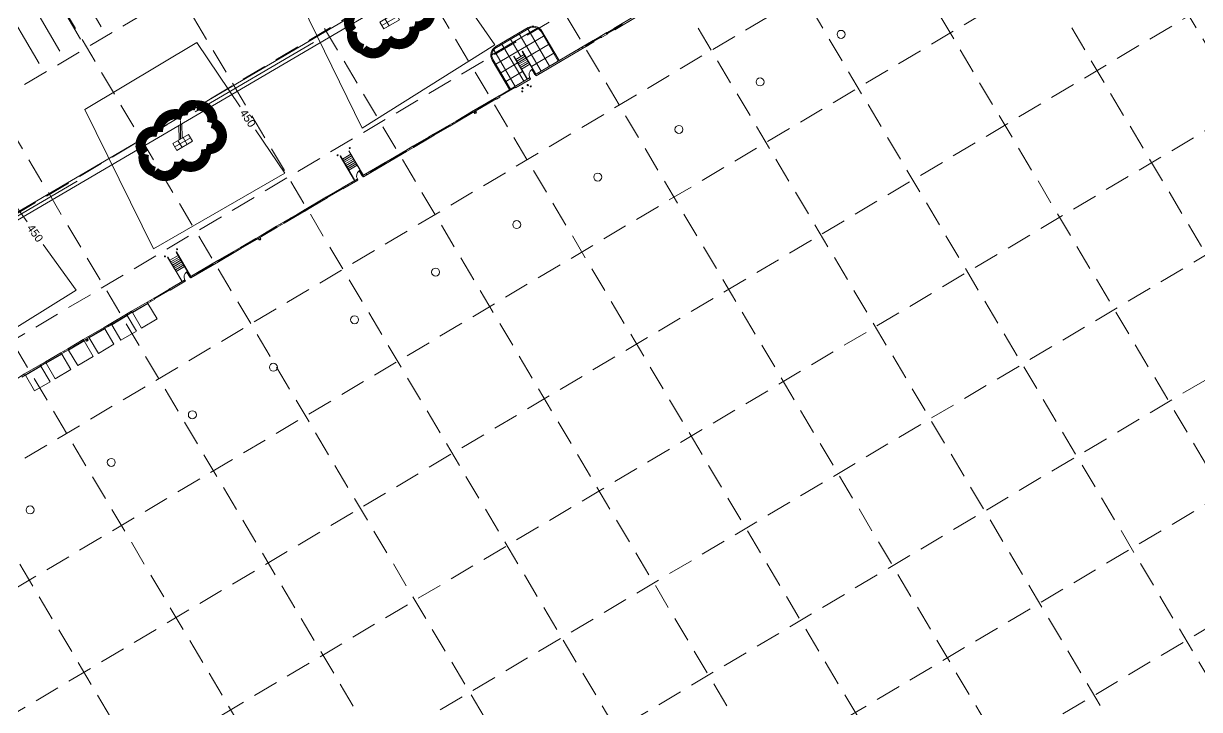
# Model space of a CAD drawing. Header units: inches. Extents: x 2527773 to 2531821, y 6906669 to 6910268.
# Drawn here: x 2529171 to 2529759, y 6908719 to 6909062 of the extents above; entities that cross this region are included whole.
import ezdxf
from ezdxf.enums import TextEntityAlignment as Align

# ---------------------------------------------------------------- set-up
doc = ezdxf.new("R2010")
doc.units = ezdxf.units.IN
doc.header["$MEASUREMENT"] = 0
doc.linetypes.add('DGN Style 4', pattern=[136.947622, 68.431042, -34.215521, 0.085539, -34.215521])
doc.linetypes.add('HIDDEN', pattern=[0.009525, 0.00635, -0.003175])
for name, color, linetype, lineweight in [('906-BP-01$0$A-FLOR-STRS', 251, 'Continuous', 0), ('906-BP-01$0$a-paving', 251, 'Continuous', 0), ('CE-GRADE-25128 - CE-GRAD-CONT-MAJR-LABL-STD1', 1, 'Continuous', 30), ('CE-GRADE-25128 - CE-GRAD-CONT-MAJR-LINE', 1, 'Continuous', 80), ('CE-PUTIL-25128 - CE-UTIL-STRM-INLT', 251, 'Continuous', 13), ('CE-PUTIL-25128 - CE-UTIL-STRM-RCP-CL3-48IN', 251, 'DGN Style 4', 13), ('CE-PUTIL-25128 - CE-UTIL-STRM-WALL', 251, 'Continuous', 13), ('CE-SITE-25128 - 906-BP-01$0$A-BOLLARD', 251, 'Continuous', 0), ('CE-SITE-25128 - 906-BP-01$0$A-DOCK DOOR LINE', 251, 'Continuous', 0), ('CE-SITE-25128 - 906-BP-01$0$A-DOCK-LEVELER', 251, 'Continuous', 0), ('CE-SITE-25128 - 906-BP-01$0$A-DOOR', 251, 'Continuous', 0), ('CE-SITE-25128 - 906-BP-01$0$A-DOOR-SHELL', 251, 'Continuous', 0), ('CE-SITE-25128 - 906-BP-01$0$A-FLOR', 251, 'Continuous', 0), ('CE-SITE-25128 - 906-BP-01$0$A-FLOR-STRS', 251, 'Continuous', 0), ('CE-SITE-25128 - 906-BP-01$0$A-GLAZ', 251, 'Continuous', 0), ('CE-SITE-25128 - 906-BP-01$0$A-KNOCKOUT-PANELS', 251, 'Continuous', 0), ('CE-SITE-25128 - 906-BP-01$0$a-paving', 251, 'Continuous', 0), ('CE-SITE-25128 - 906-BP-01$0$a-sidewalks', 251, 'Continuous', 0), ('CE-SITE-25128 - 906-BP-01$0$A-WALL-SHELL', 251, 'Continuous', 0), ('CE-SITE-25128 - 906-BP-01$0$P-FIXT', 251, 'Continuous', 0), ('CE-SITE-25128 - a-paving', 251, 'Continuous', 0), ('CE-SITE-25128 - a-stripes', 251, 'Continuous', 0)]:
    doc.layers.add(name, color=color, linetype=linetype, lineweight=lineweight)
doc.layers.add('GRID', color=254, linetype='HIDDEN')
doc.layers.add('LEGEND', color=7, linetype='Continuous')
doc.styles.get("Standard").update_dxf_attribs({"font": 'ARIAL.TTF'})

# ---------------------------------------------------------------- blocks, each defined once
blk = doc.blocks.new('906-BP-01$0$A$C3CD811FF_2')
at = {"layer": 'CE-SITE-25128 - 906-BP-01$0$A-BOLLARD', "ltscale": 0.273403}
for centre in [(-1.96, 4.22), (-3.82, 3.13)]:
    blk.add_circle(centre, 0.0762, dxfattribs=at)
at = {"layer": 'CE-SITE-25128 - 906-BP-01$0$A-FLOR-STRS', "ltscale": 0.273403}
for p, q in [((-2.07, 3.81), (-2.1, 3.79)), ((0.04, 0.14), (-2.1, 3.79)), ((0.12, 0.07), (-2.07, 3.81)), ((-3.41, 3.02), (-3.37, 3.04)), ((-1.22, -0.71), (-3.41, 3.02)), ((-1.23, -0.61), (-3.37, 3.04)), ((-1.81, 3.28), (-3.08, 2.54)), ((-1.67, 3.04), (-2.94, 2.3)), ((-1.52, 2.8), (-2.8, 2.06)), ((-1.38, 2.56), (-2.65, 1.82)), ((-1.24, 2.32), (-2.51, 1.57)), ((-1.1, 2.08), (-2.37, 1.33)), ((-0.96, 1.84), (-2.23, 1.09)), ((-0.82, 1.6), (-2.09, 0.85)), ((0.04, 0.14), (0.07, 0.16)), ((-1.27, -0.63), (-1.23, -0.61))]:
    blk.add_line(p, q, dxfattribs=at)

msp = doc.modelspace()

# ---------------------------------------------------------------- hatches: boundary and pattern name
at = {"layer": 'CE-SITE-25128 - 906-BP-01$0$A-KNOCKOUT-PANELS', "lineweight": 0, "ltscale": 0.273403}
h = msp.add_hatch(dxfattribs=at)
h.set_pattern_fill('ANSI31', color=256, style=0)
h.set_pattern_definition([(255.381, (422.96033, 862.32713), (0.25198581456, -0.065726627315), [])])
h.paths.add_polyline_path([(2529466.21, 6909059.4), (2529466.6, 6909058.73), (2529470.49, 6909061.01), (2529470.1, 6909061.68)], flags=16)
h.paths.add_polyline_path([(2529463.15, 6909056.71), (2529462.76, 6909057.38), (2529462.34, 6909057.13), (2529462.73, 6909056.46)], flags=16)
h = msp.add_hatch(dxfattribs=at)
h.set_pattern_fill('ANSI31', color=256, style=0)
h.set_pattern_definition([(255.381, (412.60815, 856.25816), (0.25198581456, -0.065726627315), [])])
h.paths.add_polyline_path([(2529459.32, 6909055.36), (2529459.71, 6909054.69), (2529460.14, 6909054.94), (2529459.75, 6909055.61)], flags=16)
h.paths.add_polyline_path([(2529456.26, 6909052.67), (2529455.87, 6909053.33), (2529451.99, 6909051.06), (2529452.38, 6909050.39)], flags=16)
h = msp.add_hatch(dxfattribs=at)
h.set_pattern_fill('ANSI31', color=256, style=0)
h.set_pattern_definition([(75.381, (350.80065, 819.32312), (-0.25198581456, 0.065726627315), [])])
h.paths.add_polyline_path([(2529397.64, 6909019.2), (2529405.4, 6909023.75), (2529405.71, 6909023.23), (2529397.94, 6909018.67)], flags=16)
h = msp.add_hatch(dxfattribs=at)
h.set_pattern_fill('ANSI31', color=256, style=0)
h.set_pattern_definition([(75.381, (340.44847, 813.25415), (-0.25198581456, 0.065726627315), [])])
h.paths.add_polyline_path([(2529387.28, 6909013.13), (2529395.05, 6909017.68), (2529395.35, 6909017.16), (2529387.59, 6909012.6)], flags=16)
h = msp.add_hatch(dxfattribs=at)
h.set_pattern_fill('ANSI31', color=256, style=0)
h.set_pattern_definition([(75.381, (329.2336, 806.67943), (-0.25198581456, 0.065726627315), [])])
h.paths.add_polyline_path([(2529376.07, 6909006.55), (2529383.83, 6909011.1), (2529384.14, 6909010.58), (2529376.38, 6909006.03)], flags=16)
h = msp.add_hatch(dxfattribs=at)
h.set_pattern_fill('ANSI31', color=256, style=0)
h.set_pattern_definition([(75.381, (318.88143, 800.61045), (-0.25198581456, 0.065726627315), [])])
h.paths.add_polyline_path([(2529365.72, 6909000.48), (2529373.48, 6909005.03), (2529373.79, 6909004.51), (2529366.02, 6908999.96)], flags=16)
h = msp.add_hatch(dxfattribs=at)
h.set_pattern_fill('ANSI31', color=256, style=0)
h.set_pattern_definition([(75.381, (307.66658, 794.03573), (-0.25198581456, 0.065726627315), [])])
h.paths.add_polyline_path([(2529354.5, 6908993.91), (2529362.27, 6908998.46), (2529362.57, 6908997.94), (2529354.81, 6908993.39)], flags=16)
h = msp.add_hatch(dxfattribs=at)
h.set_pattern_fill('ANSI31', color=256, style=0)
h.set_pattern_definition([(75.381, (297.3144, 787.96676), (-0.25198581456, 0.065726627315), [])])
h.paths.add_polyline_path([(2529344.15, 6908987.84), (2529351.91, 6908992.39), (2529352.22, 6908991.87), (2529344.46, 6908987.32)], flags=16)
h = msp.add_hatch(dxfattribs=at)
h.set_pattern_fill('ANSI31', color=256, style=0)
h.set_pattern_definition([(75.381, (264.5325, 768.74835), (-0.25198581456, 0.065726627315), [])])
h.paths.add_polyline_path([(2529311.37, 6908968.62), (2529319.13, 6908973.17), (2529319.44, 6908972.65), (2529311.67, 6908968.1)], flags=16)
h = msp.add_hatch(dxfattribs=at)
h.set_pattern_fill('ANSI31', color=256, style=0)
h.set_pattern_definition([(75.381, (254.18033, 762.67937), (-0.25198581456, 0.065726627315), [])])
h.paths.add_polyline_path([(2529301.02, 6908962.55), (2529308.78, 6908967.1), (2529309.09, 6908966.58), (2529301.32, 6908962.03)], flags=16)
h = msp.add_hatch(dxfattribs=at)
h.set_pattern_fill('ANSI31', color=256, style=0)
h.set_pattern_definition([(75.381, (242.96547, 756.10465), (-0.25198581456, 0.065726627315), [])])
h.paths.add_polyline_path([(2529289.8, 6908955.98), (2529297.57, 6908960.53), (2529297.87, 6908960.01), (2529290.11, 6908955.46)], flags=16)
h = msp.add_hatch(dxfattribs=at)
h.set_pattern_fill('ANSI31', color=256, style=0)
h.set_pattern_definition([(75.381, (232.6133, 750.03568), (-0.25198581456, 0.065726627315), [])])
h.paths.add_polyline_path([(2529279.45, 6908949.91), (2529287.21, 6908954.46), (2529287.52, 6908953.94), (2529279.75, 6908949.39)], flags=16)
h = msp.add_hatch(dxfattribs=at)
h.set_pattern_fill('ANSI31', color=256, style=0)
h.set_pattern_definition([(75.381, (221.39843, 743.46096), (-0.25198581456, 0.065726627315), [])])
h.paths.add_polyline_path([(2529268.23, 6908943.33), (2529276, 6908947.88), (2529276.3, 6908947.36), (2529268.54, 6908942.81)], flags=16)
h = msp.add_hatch(dxfattribs=at)
h.set_pattern_fill('ANSI31', color=256, style=0)
h.set_pattern_definition([(75.381, (211.04626, 737.392), (-0.25198581456, 0.065726627315), [])])
h.paths.add_polyline_path([(2529257.88, 6908937.26), (2529265.65, 6908941.82), (2529265.95, 6908941.29), (2529258.19, 6908936.74)], flags=16)

# ---------------------------------------------------------------- linework, layer by layer
at = {"layer": '906-BP-01$0$A-FLOR-STRS', "lineweight": 0, "ltscale": 0.273403}
msp.add_line((2529417.65, 6909043.05), (2529421.82, 6909045.5), dxfattribs=at)
at = {"layer": '906-BP-01$0$a-paving', "lineweight": 0, "ltscale": 0.273403}
msp.add_line((2529438.83, 6909043.34), (2529430.21, 6909058.05), dxfattribs=at)
at = {"layer": 'CE-GRADE-25128 - CE-GRAD-CONT-MAJR-LINE', "color": 35, "linetype": 'Continuous', "lineweight": 0, "flags": 128}
for points in [[(2529392.12, 6909072.04), (2529406.68, 6909051.24), (2529340.29, 6909009.55), (2529306.3, 6909079.19), (2529363.26, 6909113.28), (2529384.12, 6909083.48)], [(2529287.1, 6909008.7), (2529301.62, 6908987.07), (2529236.09, 6908949.17), (2529201.63, 6909018.92), (2529257.72, 6909052.45), (2529279.31, 6909020.29)], [(2529172.79, 6908962.75), (2529152.91, 6908990.46), (2529101.28, 6908960.17), (2529131.74, 6908887.74), (2529197.34, 6908928.53), (2529180.93, 6908951.4)]]:
    msp.add_lwpolyline(points, dxfattribs=at)
at = {"layer": 'CE-PUTIL-25128 - CE-UTIL-STRM-INLT', "color": 5, "extrusion": (0, 0, -1)}
for p, q in [((2529357.98, 6909065.4), (2529350.22, 6909060.85)), ((2529353.82, 6909060.64), (2529351.8, 6909064.09)), ((2529254.46, 6909004.71), (2529246.7, 6909000.16)), ((2529250.3, 6908999.95), (2529248.28, 6909003.4)), ((2529252.89, 6909001.47), (2529250.86, 6909004.92))]:
    msp.add_line(p, q, dxfattribs=at)
at = {"layer": 'CE-PUTIL-25128 - CE-UTIL-STRM-INLT', "color": 5, "flags": 128}
for points in [[(2529359, 6909063.68), (2529356.97, 6909067.13), (2529349.21, 6909062.58), (2529351.23, 6909059.13)], [(2529255.47, 6909002.99), (2529253.45, 6909006.44), (2529245.69, 6909001.89), (2529247.71, 6908998.44)]]:
    msp.add_lwpolyline(points, close=True, dxfattribs=at)
at = {"layer": 'CE-PUTIL-25128 - CE-UTIL-STRM-RCP-CL3-48IN', "color": 5, "lineweight": 0}
msp.add_line((2529249.51, 6909013.4), (2529249.57, 6909004.16), dxfattribs=at)
at = {"layer": 'CE-PUTIL-25128 - CE-UTIL-STRM-RCP-CL3-48IN', "color": 5, "lineweight": 0, "flags": 128}
msp.add_lwpolyline([(2530918.43, 6908915.77), (2530890.12, 6908963.09), (2530239.22, 6909451.42, 0.302205), (2530018.05, 6909463.97), (2528753.12, 6908722.39, 0.415961), (2528717.73, 6908585.03), (2528785.5, 6908471), (2528781.08, 6908463.12)], format="xyb", dxfattribs=at)
at = {"layer": 'CE-PUTIL-25128 - CE-UTIL-STRM-WALL', "color": 5, "lineweight": 0}
for p, q in [((2529147.58, 6908955.67), (2529452.21, 6909134.27)), ((2529149.35, 6908952.65), (2529453.98, 6909131.25)), ((2529250.27, 6909011.82), (2529250.32, 6909004.6)), ((2529248.77, 6909010.94), (2529248.82, 6909003.72))]:
    msp.add_line(p, q, dxfattribs=at)
at = {"layer": 'CE-SITE-25128 - 906-BP-01$0$A-BOLLARD', "lineweight": 0, "ltscale": 0.273403}
for p, q in [((2529396.07, 6909017.58), (2529396.22, 6909017.66)), ((2529396.08, 6909017.57), (2529396.07, 6909017.58)), ((2529396.08, 6909017.57), (2529396.21, 6909017.65)), ((2529396.62, 6909016.95), (2529396.21, 6909017.65)), ((2529396.63, 6909016.96), (2529396.22, 6909017.66)), ((2529397.08, 6909018.17), (2529397.22, 6909018.25)), ((2529397.49, 6909017.47), (2529397.08, 6909018.17)), ((2529397.09, 6909018.16), (2529397.23, 6909018.24)), ((2529397.5, 6909017.47), (2529397.09, 6909018.16)), ((2529397.49, 6909017.47), (2529397.18, 6909017)), ((2529397.5, 6909017.47), (2529397.19, 6909017)), ((2529397.23, 6909018.24), (2529397.22, 6909018.25)), ((2529396.62, 6909016.95), (2529397.19, 6909017)), ((2529396.63, 6909016.96), (2529397.19, 6909017.01)), ((2529288.24, 6908954.36), (2529288.38, 6908954.44)), ((2529288.24, 6908954.35), (2529288.38, 6908954.43)), ((2529288.24, 6908954.35), (2529288.24, 6908954.36)), ((2529288.79, 6908953.75), (2529288.38, 6908954.44)), ((2529288.79, 6908953.74), (2529288.38, 6908954.43)), ((2529288.79, 6908953.75), (2529289.35, 6908953.79)), ((2529288.79, 6908953.74), (2529289.35, 6908953.78)), ((2529289.24, 6908954.95), (2529289.39, 6908955.03)), ((2529289.65, 6908954.25), (2529289.24, 6908954.95)), ((2529289.26, 6908954.95), (2529289.39, 6908955.03)), ((2529289.67, 6908954.25), (2529289.26, 6908954.95)), ((2529289.65, 6908954.25), (2529289.34, 6908953.79)), ((2529289.67, 6908954.25), (2529289.35, 6908953.78)), ((2529289.39, 6908955.03), (2529289.39, 6908955.03)), ((2529201.97, 6908903.79), (2529202.11, 6908903.87)), ((2529201.98, 6908903.78), (2529201.97, 6908903.79)), ((2529201.98, 6908903.78), (2529202.11, 6908903.86)), ((2529202.52, 6908903.17), (2529202.11, 6908903.87)), ((2529202.52, 6908903.16), (2529202.11, 6908903.86)), ((2529202.52, 6908903.17), (2529203.08, 6908903.22)), ((2529202.52, 6908903.16), (2529203.08, 6908903.21)), ((2529202.98, 6908904.38), (2529203.12, 6908904.46)), ((2529203.39, 6908903.68), (2529202.98, 6908904.38)), ((2529202.99, 6908904.37), (2529203.13, 6908904.45)), ((2529203.4, 6908903.68), (2529202.99, 6908904.37)), ((2529203.39, 6908903.68), (2529203.07, 6908903.21)), ((2529203.4, 6908903.68), (2529203.08, 6908903.21)), ((2529203.13, 6908904.45), (2529203.12, 6908904.46))]:
    msp.add_line(p, q, dxfattribs=at)
for centre, radius in [((2529579.81, 6909056.44), 2), ((2529424.62, 6909030.44), 0.25), ((2529539.27, 6909032.67), 2), ((2529420.37, 6909027.95), 0.25), ((2529498.72, 6909008.9), 2), ((2529458.18, 6908985.13), 2), ((2529417.63, 6908961.36), 2), ((2529377.08, 6908937.59), 2), ((2529336.54, 6908913.82), 2), ((2529295.99, 6908890.05), 2), ((2529255.45, 6908866.28), 2), ((2529214.9, 6908842.51), 2), ((2529174.35, 6908818.74), 2)]:
    msp.add_circle(centre, radius, dxfattribs=at)
at = {"layer": 'CE-SITE-25128 - 906-BP-01$0$A-DOCK DOOR LINE', "lineweight": 0, "ltscale": 0.273403}
for p, q in [((2529409.04, 6909025.78), (2529416.51, 6909030.17)), ((2529409.21, 6909025.49), (2529416.68, 6909029.88)), ((2529322.77, 6908975.21), (2529330.25, 6908979.59)), ((2529322.94, 6908974.92), (2529330.41, 6908979.3)), ((2529236.5, 6908924.63), (2529243.98, 6908929.02)), ((2529236.67, 6908924.35), (2529244.15, 6908928.73))]:
    msp.add_line(p, q, dxfattribs=at)
at = {"layer": 'CE-SITE-25128 - 906-BP-01$0$A-DOCK-LEVELER', "lineweight": 0, "ltscale": 0.273403, "flags": 128}
for points in [[(2529237.81, 6908914.17), (2529230.04, 6908909.61), (2529225.49, 6908917.38), (2529233.26, 6908921.93), (2529237.81, 6908914.17)], [(2529227.45, 6908908.1), (2529219.69, 6908903.55), (2529215.14, 6908911.31), (2529222.9, 6908915.86), (2529227.45, 6908908.1)], [(2529216.24, 6908901.52), (2529208.47, 6908896.97), (2529203.92, 6908904.74), (2529211.69, 6908909.29), (2529216.24, 6908901.52)], [(2529205.89, 6908895.46), (2529198.12, 6908890.9), (2529193.57, 6908898.67), (2529201.34, 6908903.22), (2529205.89, 6908895.46)], [(2529194.67, 6908888.88), (2529186.91, 6908884.33), (2529182.36, 6908892.09), (2529190.12, 6908896.64), (2529194.67, 6908888.88)], [(2529184.32, 6908882.81), (2529176.56, 6908878.26), (2529172, 6908886.02), (2529179.77, 6908890.58), (2529184.32, 6908882.81)]]:
    msp.add_lwpolyline(points, dxfattribs=at)
at = {"layer": 'CE-SITE-25128 - 906-BP-01$0$A-DOOR', "lineweight": 0, "ltscale": 0.273403}
for p, q in [((2529426.97, 6909036.39), (2529426.82, 6909036.31)), ((2529426.82, 6909036.31), (2529427.04, 6909035.93)), ((2529427.19, 6909036.01), (2529427.04, 6909035.93)), ((2529424.09, 6909034.7), (2529424.24, 6909034.79)), ((2529424.24, 6909034.79), (2529424.46, 6909034.41)), ((2529424.31, 6909034.33), (2529424.46, 6909034.41)), ((2529337.82, 6908984.13), (2529337.97, 6908984.21)), ((2529337.82, 6908984.13), (2529338.08, 6908983.7)), ((2529337.97, 6908984.21), (2529338.22, 6908983.78)), ((2529338.08, 6908983.7), (2529338.22, 6908983.78)), ((2529340.7, 6908985.82), (2529340.41, 6908985.65)), ((2529340.7, 6908985.82), (2529340.56, 6908985.73)), ((2529340.56, 6908985.73), (2529340.81, 6908985.3)), ((2529340.7, 6908985.82), (2529340.95, 6908985.38)), ((2529340.95, 6908985.38), (2529340.81, 6908985.3)), ((2529254.43, 6908935.24), (2529254.14, 6908935.07)), ((2529254.43, 6908935.24), (2529254.29, 6908935.16)), ((2529254.29, 6908935.16), (2529254.54, 6908934.73)), ((2529254.43, 6908935.24), (2529254.68, 6908934.81)), ((2529251.56, 6908933.55), (2529251.7, 6908933.64)), ((2529251.56, 6908933.55), (2529251.81, 6908933.12)), ((2529251.7, 6908933.64), (2529251.95, 6908933.21)), ((2529251.81, 6908933.12), (2529251.95, 6908933.21)), ((2529254.68, 6908934.81), (2529254.54, 6908934.73)), ((2529233.17, 6908922.07), (2529225.41, 6908917.52)), ((2529225.41, 6908917.52), (2529225.49, 6908917.38)), ((2529233.26, 6908921.93), (2529233.17, 6908922.07)), ((2529222.82, 6908916.01), (2529215.05, 6908911.46)), ((2529215.05, 6908911.46), (2529215.14, 6908911.31)), ((2529215.14, 6908911.31), (2529222.9, 6908915.86)), ((2529222.9, 6908915.86), (2529222.82, 6908916.01)), ((2529211.6, 6908909.43), (2529203.84, 6908904.88)), ((2529203.92, 6908904.74), (2529211.69, 6908909.29)), ((2529211.69, 6908909.29), (2529211.6, 6908909.43)), ((2529201.25, 6908903.36), (2529193.49, 6908898.81)), ((2529193.57, 6908898.67), (2529201.34, 6908903.22)), ((2529201.34, 6908903.22), (2529201.25, 6908903.36)), ((2529203.84, 6908904.88), (2529203.92, 6908904.74)), ((2529190.04, 6908896.79), (2529182.27, 6908892.24)), ((2529182.36, 6908892.09), (2529190.12, 6908896.64)), ((2529190.12, 6908896.64), (2529190.04, 6908896.79)), ((2529193.49, 6908898.81), (2529193.57, 6908898.67)), ((2529179.68, 6908890.72), (2529171.92, 6908886.17)), ((2529172, 6908886.02), (2529179.77, 6908890.58)), ((2529179.77, 6908890.58), (2529179.68, 6908890.72)), ((2529182.27, 6908892.24), (2529182.36, 6908892.09)), ((2529171.92, 6908886.17), (2529172, 6908886.02))]:
    msp.add_line(p, q, dxfattribs=at)
at = {"layer": 'CE-SITE-25128 - 906-BP-01$0$A-DOOR', "lineweight": 0, "ltscale": 0.273403, "flags": 128}
for points in [[(2529426.82, 6909036.31), (2529425.31, 6909038.89), (2529425.16, 6909038.81), (2529426.68, 6909036.22)], [(2529340.56, 6908985.73), (2529339.04, 6908988.32), (2529338.89, 6908988.23), (2529340.41, 6908985.65)], [(2529254.29, 6908935.16), (2529252.77, 6908937.74), (2529252.63, 6908937.66), (2529254.14, 6908935.07)]]:
    msp.add_lwpolyline(points, close=True, dxfattribs=at)
at = {"layer": 'CE-SITE-25128 - 906-BP-01$0$A-DOOR', "lineweight": 0, "ltscale": 0.273403}
for centre in [(2529426.83, 6909036.31), (2529340.56, 6908985.73), (2529254.3, 6908935.16)]:
    msp.add_arc(centre, 3.01, 123.72303, 210.31213, dxfattribs=at)
at = {"layer": 'CE-SITE-25128 - 906-BP-01$0$A-DOOR-SHELL', "lineweight": 0, "ltscale": 0.273403}
for p, q in [((2529409.12, 6909025.64), (2529416.6, 6909030.02)), ((2529322.85, 6908975.06), (2529330.33, 6908979.45)), ((2529236.59, 6908924.49), (2529244.06, 6908928.87))]:
    msp.add_line(p, q, dxfattribs=at)
at = {"layer": 'CE-SITE-25128 - 906-BP-01$0$A-DOOR-SHELL', "lineweight": 0, "ltscale": 0.273403, "flags": 128}
for points in [[(2529416.62, 6909030.32), (2529416.47, 6909030.24), (2529416.72, 6909029.81), (2529416.87, 6909029.89)], [(2529409, 6909025.85), (2529408.85, 6909025.77), (2529409.1, 6909025.34), (2529409.25, 6909025.42)], [(2529330.35, 6908979.75), (2529330.2, 6908979.66), (2529330.46, 6908979.23), (2529330.6, 6908979.32)], [(2529322.73, 6908975.28), (2529322.58, 6908975.2), (2529322.84, 6908974.76), (2529322.98, 6908974.85)], [(2529244.08, 6908929.17), (2529243.94, 6908929.09), (2529244.19, 6908928.66), (2529244.33, 6908928.74)], [(2529236.46, 6908924.7), (2529236.32, 6908924.62), (2529236.57, 6908924.19), (2529236.71, 6908924.27)]]:
    msp.add_lwpolyline(points, close=True, dxfattribs=at)
at = {"layer": 'CE-SITE-25128 - 906-BP-01$0$A-FLOR', "lineweight": 0, "ltscale": 0.273403}
for p, q in [((2529232.87, 6908922.6), (2529225.1, 6908918.04)), ((2529222.51, 6908916.53), (2529214.75, 6908911.98)), ((2529211.3, 6908909.95), (2529203.53, 6908905.4)), ((2529200.95, 6908903.88), (2529193.18, 6908899.33)), ((2529189.73, 6908897.31), (2529181.97, 6908892.76)), ((2529179.38, 6908891.24), (2529171.61, 6908886.69))]:
    msp.add_line(p, q, dxfattribs=at)
at = {"layer": 'CE-SITE-25128 - 906-BP-01$0$A-FLOR-STRS', "lineweight": 0, "ltscale": 0.273403}
for p, q in [((2529420.5, 6909048), (2529420.39, 6909047.94)), ((2529427.11, 6909036.47), (2529420.39, 6909047.94)), ((2529427.22, 6909036.54), (2529420.5, 6909048)), ((2529416.11, 6909045.43), (2529416.22, 6909045.5)), ((2529422.83, 6909033.97), (2529416.11, 6909045.43)), ((2529422.94, 6909034.03), (2529416.22, 6909045.5)), ((2529417.19, 6909043.84), (2529421.36, 6909046.29)), ((2529418.12, 6909042.26), (2529422.29, 6909044.71)), ((2529418.58, 6909041.47), (2529422.75, 6909043.92)), ((2529419.04, 6909040.68), (2529423.21, 6909043.12)), ((2529419.51, 6909039.89), (2529423.68, 6909042.33)), ((2529419.97, 6909039.1), (2529424.14, 6909041.54))]:
    msp.add_line(p, q, dxfattribs=at)
at = {"layer": 'CE-SITE-25128 - 906-BP-01$0$A-GLAZ', "lineweight": 0, "ltscale": 0.273403}
for p, q in [((2529466.11, 6909059.24), (2529462.95, 6909057.39)), ((2529463.05, 6909057.22), (2529466.21, 6909059.08)), ((2529466.3, 6909058.92), (2529463.14, 6909057.06)), ((2529459.22, 6909055.2), (2529456.05, 6909053.34)), ((2529456.15, 6909053.18), (2529459.31, 6909055.04)), ((2529459.41, 6909054.87), (2529456.24, 6909053.02))]:
    msp.add_line(p, q, dxfattribs=at)
at = {"layer": 'CE-SITE-25128 - 906-BP-01$0$A-GLAZ', "lineweight": 0, "ltscale": 0.273403, "flags": 128}
for points in [[(2529466.11, 6909059.24), (2529466.3, 6909058.92), (2529466.45, 6909059), (2529466.26, 6909059.33)], [(2529455.91, 6909053.26), (2529456.1, 6909052.93), (2529456.24, 6909053.02), (2529456.05, 6909053.34)], [(2529459.22, 6909055.2), (2529459.41, 6909054.87), (2529459.55, 6909054.96), (2529459.36, 6909055.28)], [(2529462.81, 6909057.3), (2529463, 6909056.98), (2529463.14, 6909057.06), (2529462.95, 6909057.39)]]:
    msp.add_lwpolyline(points, close=True, dxfattribs=at)
at = {"layer": 'CE-SITE-25128 - 906-BP-01$0$A-KNOCKOUT-PANELS', "lineweight": 0, "ltscale": 0.273403, "flags": 128}
for points in [[(2529466.21, 6909059.4), (2529470.1, 6909061.68), (2529470.49, 6909061.01), (2529466.6, 6909058.73)], [(2529456.26, 6909052.67), (2529452.38, 6909050.39), (2529451.99, 6909051.06), (2529455.87, 6909053.33)], [(2529459.32, 6909055.36), (2529459.75, 6909055.61), (2529460.14, 6909054.94), (2529459.71, 6909054.69)], [(2529463.15, 6909056.71), (2529462.73, 6909056.46), (2529462.34, 6909057.13), (2529462.76, 6909057.38)]]:
    msp.add_lwpolyline(points, dxfattribs=at)
for points in [[(2529397.64, 6909019.2), (2529405.4, 6909023.75), (2529405.71, 6909023.23), (2529397.94, 6909018.67)], [(2529387.28, 6909013.13), (2529395.05, 6909017.68), (2529395.35, 6909017.16), (2529387.59, 6909012.6)], [(2529376.07, 6909006.55), (2529383.83, 6909011.1), (2529384.14, 6909010.58), (2529376.38, 6909006.03)], [(2529365.72, 6909000.48), (2529373.48, 6909005.03), (2529373.79, 6909004.51), (2529366.02, 6908999.96)], [(2529354.5, 6908993.91), (2529362.27, 6908998.46), (2529362.57, 6908997.94), (2529354.81, 6908993.39)], [(2529344.15, 6908987.84), (2529351.91, 6908992.39), (2529352.22, 6908991.87), (2529344.46, 6908987.32)], [(2529311.37, 6908968.62), (2529319.13, 6908973.17), (2529319.44, 6908972.65), (2529311.67, 6908968.1)], [(2529301.02, 6908962.55), (2529308.78, 6908967.1), (2529309.09, 6908966.58), (2529301.32, 6908962.03)], [(2529289.8, 6908955.98), (2529297.57, 6908960.53), (2529297.87, 6908960.01), (2529290.11, 6908955.46)], [(2529279.45, 6908949.91), (2529287.21, 6908954.46), (2529287.52, 6908953.94), (2529279.75, 6908949.39)], [(2529268.23, 6908943.33), (2529276, 6908947.88), (2529276.3, 6908947.36), (2529268.54, 6908942.81)], [(2529257.88, 6908937.26), (2529265.65, 6908941.82), (2529265.95, 6908941.29), (2529258.19, 6908936.74)]]:
    msp.add_lwpolyline(points, close=True, dxfattribs=at)
at = {"layer": 'CE-SITE-25128 - 906-BP-01$0$a-paving', "lineweight": 0, "ltscale": 0.273403}
for p, q in [((2529423.37, 6909059.83), (2529407.19, 6909050.35)), ((2529423.62, 6909059.4), (2529407.45, 6909049.92)), ((2529438.4, 6909043.09), (2529429.78, 6909057.79)), ((2529414.03, 6909028.8), (2529405.41, 6909043.51)), ((2529414.46, 6909029.06), (2529405.84, 6909043.76))]:
    msp.add_line(p, q, dxfattribs=at)
for centre, radius, start, end in [((2529425.9, 6909055.52), 5, 30.381, 120.381), ((2529425.9, 6909055.52), 4.5, 30.381, 120.381), ((2529409.72, 6909046.03), 5, 120.381, 210.381), ((2529409.72, 6909046.03), 4.5, 120.381, 210.381)]:
    msp.add_arc(centre, radius, start, end, dxfattribs=at)
at = {"layer": 'CE-SITE-25128 - 906-BP-01$0$a-sidewalks', "lineweight": 0, "ltscale": 0.273403}
for p, q in [((2529427.9, 6909059.54), (2529405.23, 6909046.25)), ((2529434.08, 6909040.56), (2529423.19, 6909059.15)), ((2529431.06, 6909055.6), (2529407.12, 6909041.57)), ((2529419.7, 6909045.32), (2529414.56, 6909054.09)), ((2529429.77, 6909038.03), (2529418.88, 6909056.62)), ((2529416.83, 6909030.45), (2529406.11, 6909048.73)), ((2529421.14, 6909032.98), (2529410.25, 6909051.56)), ((2529433.59, 6909051.29), (2529422.41, 6909044.73)), ((2529436.12, 6909046.97), (2529424.94, 6909040.42)), ((2529418.03, 6909042.16), (2529409.65, 6909037.25)), ((2529420.56, 6909037.85), (2529412.18, 6909032.94))]:
    msp.add_line(p, q, dxfattribs=at)
at = {"layer": 'CE-SITE-25128 - 906-BP-01$0$A-WALL-SHELL', "lineweight": 0, "ltscale": 0.273403}
for p, q in [((2529477.43, 6909065.98), (2529466.21, 6909059.4)), ((2529477.82, 6909065.31), (2529466.6, 6909058.73)), ((2529466.6, 6909058.73), (2529466.21, 6909059.4)), ((2529455.87, 6909053.33), (2529426.97, 6909036.39)), ((2529456.26, 6909052.67), (2529427.36, 6909035.73)), ((2529456.26, 6909052.67), (2529455.87, 6909053.33)), ((2529462.76, 6909057.38), (2529459.32, 6909055.36)), ((2529459.71, 6909054.69), (2529459.32, 6909055.36)), ((2529463.15, 6909056.71), (2529459.71, 6909054.69)), ((2529463.15, 6909056.71), (2529462.76, 6909057.38)), ((2529448.92, 6909048.37), (2529448.53, 6909049.03)), ((2529450.65, 6909049.38), (2529450.26, 6909050.05)), ((2529450.26, 6909050.05), (2529450.65, 6909049.38)), ((2529426.97, 6909036.39), (2529427.36, 6909035.73)), ((2529428.69, 6909037.4), (2529429.08, 6909036.74)), ((2529424.09, 6909034.7), (2529416.62, 6909030.32)), ((2529417.01, 6909029.66), (2529416.62, 6909030.32)), ((2529424.48, 6909034.04), (2529417.01, 6909029.66)), ((2529424.09, 6909034.7), (2529424.48, 6909034.04)), ((2529408.85, 6909025.77), (2529395.05, 6909017.68)), ((2529407.43, 6909024.24), (2529395.35, 6909017.16)), ((2529405.71, 6909023.23), (2529405.4, 6909023.75)), ((2529407.43, 6909024.24), (2529407.13, 6909024.76)), ((2529407.43, 6909024.24), (2529407.13, 6909024.76)), ((2529407.52, 6909024.09), (2529407.43, 6909024.24)), ((2529407.52, 6909024.09), (2529409.24, 6909025.1)), ((2529409.24, 6909025.1), (2529408.85, 6909025.77)), ((2529395.35, 6909017.16), (2529395.05, 6909017.68)), ((2529397.94, 6909018.67), (2529397.64, 6909019.2)), ((2529387.28, 6909013.13), (2529383.83, 6909011.1)), ((2529387.59, 6909012.6), (2529384.14, 6909010.58)), ((2529385.86, 6909011.59), (2529385.56, 6909012.11)), ((2529387.59, 6909012.6), (2529387.28, 6909013.13)), ((2529376.07, 6909006.55), (2529373.48, 6909005.03)), ((2529376.38, 6909006.03), (2529373.79, 6909004.51)), ((2529376.38, 6909006.03), (2529376.07, 6909006.55)), ((2529384.14, 6909010.58), (2529383.83, 6909011.1)), ((2529365.72, 6909000.48), (2529362.27, 6908998.46)), ((2529366.02, 6908999.96), (2529362.57, 6908997.94)), ((2529366.02, 6908999.96), (2529365.72, 6909000.48)), ((2529373.79, 6909004.51), (2529373.48, 6909005.03)), ((2529354.5, 6908993.91), (2529340.7, 6908985.82)), ((2529354.81, 6908993.39), (2529354.5, 6908993.91)), ((2529362.57, 6908997.94), (2529362.27, 6908998.46)), ((2529364.3, 6908998.95), (2529363.99, 6908999.47)), ((2529354.81, 6908993.39), (2529341, 6908985.29)), ((2529344.46, 6908987.32), (2529344.15, 6908987.84)), ((2529352.22, 6908991.87), (2529351.91, 6908992.39)), ((2529337.82, 6908984.13), (2529330.35, 6908979.75)), ((2529338.13, 6908983.61), (2529330.65, 6908979.23)), ((2529337.82, 6908984.13), (2529338.13, 6908983.61)), ((2529340.7, 6908985.82), (2529341, 6908985.29)), ((2529342.73, 6908986.31), (2529342.42, 6908986.83)), ((2529330.65, 6908979.23), (2529330.35, 6908979.75)), ((2529322.58, 6908975.2), (2529308.78, 6908967.1)), ((2529322.89, 6908974.67), (2529309.09, 6908966.58)), ((2529319.44, 6908972.65), (2529319.13, 6908973.17)), ((2529321.16, 6908973.66), (2529320.86, 6908974.18)), ((2529322.89, 6908974.67), (2529322.58, 6908975.2)), ((2529309.09, 6908966.58), (2529308.78, 6908967.1)), ((2529311.67, 6908968.1), (2529311.37, 6908968.62)), ((2529301.02, 6908962.55), (2529297.57, 6908960.53)), ((2529297.87, 6908960.01), (2529297.57, 6908960.53)), ((2529301.32, 6908962.03), (2529297.87, 6908960.01)), ((2529299.6, 6908961.02), (2529299.29, 6908961.54)), ((2529301.32, 6908962.03), (2529301.02, 6908962.55)), ((2529289.8, 6908955.98), (2529287.21, 6908954.46)), ((2529287.52, 6908953.94), (2529287.21, 6908954.46)), ((2529290.11, 6908955.46), (2529287.52, 6908953.94)), ((2529290.11, 6908955.46), (2529289.8, 6908955.98)), ((2529279.45, 6908949.91), (2529276, 6908947.88)), ((2529276.3, 6908947.36), (2529276, 6908947.88)), ((2529279.75, 6908949.39), (2529276.3, 6908947.36)), ((2529278.03, 6908948.37), (2529277.72, 6908948.9)), ((2529279.75, 6908949.39), (2529279.45, 6908949.91)), ((2529268.23, 6908943.33), (2529254.43, 6908935.24)), ((2529268.54, 6908942.81), (2529254.74, 6908934.72)), ((2529265.95, 6908941.29), (2529265.65, 6908941.82)), ((2529268.54, 6908942.81), (2529268.23, 6908943.33)), ((2529254.43, 6908935.24), (2529254.74, 6908934.72)), ((2529256.46, 6908935.73), (2529256.16, 6908936.25)), ((2529258.19, 6908936.74), (2529257.88, 6908937.26)), ((2529251.56, 6908933.55), (2529243.94, 6908929.09)), ((2529244.38, 6908928.65), (2529244.08, 6908929.17)), ((2529251.86, 6908933.03), (2529244.38, 6908928.65)), ((2529251.56, 6908933.55), (2529251.86, 6908933.03)), ((2529236.32, 6908924.62), (2529232.86, 6908922.6)), ((2529236.62, 6908924.1), (2529233.17, 6908922.08)), ((2529234.9, 6908923.09), (2529234.59, 6908923.61)), ((2529236.62, 6908924.1), (2529236.32, 6908924.62)), ((2529225.1, 6908918.04), (2529222.51, 6908916.53)), ((2529225.41, 6908917.52), (2529222.82, 6908916.01)), ((2529225.41, 6908917.52), (2529225.1, 6908918.05)), ((2529233.17, 6908922.08), (2529232.86, 6908922.6)), ((2529214.75, 6908911.98), (2529211.3, 6908909.95)), ((2529215.05, 6908911.46), (2529213.33, 6908910.44)), ((2529215.05, 6908911.46), (2529214.75, 6908911.98)), ((2529222.82, 6908916.01), (2529222.51, 6908916.53)), ((2529211.6, 6908909.43), (2529211.3, 6908909.95)), ((2529213.33, 6908910.44), (2529211.6, 6908909.43)), ((2529213.33, 6908910.44), (2529213.02, 6908910.97)), ((2529203.53, 6908905.4), (2529200.95, 6908903.88)), ((2529201.25, 6908903.36), (2529200.95, 6908903.88)), ((2529203.84, 6908904.88), (2529201.25, 6908903.36)), ((2529203.84, 6908904.88), (2529203.53, 6908905.4)), ((2529193.18, 6908899.33), (2529189.73, 6908897.31)), ((2529190.04, 6908896.79), (2529189.73, 6908897.31)), ((2529193.49, 6908898.81), (2529190.04, 6908896.79)), ((2529191.76, 6908897.8), (2529191.46, 6908898.32)), ((2529193.49, 6908898.81), (2529193.18, 6908899.33)), ((2529179.38, 6908891.24), (2529181.97, 6908892.76)), ((2529179.68, 6908890.72), (2529179.38, 6908891.24)), ((2529182.27, 6908892.24), (2529179.68, 6908890.72)), ((2529182.27, 6908892.24), (2529181.97, 6908892.76)), ((2529171.61, 6908886.69), (2529168.16, 6908884.67)), ((2529171.92, 6908886.17), (2529170.19, 6908885.16)), ((2529171.92, 6908886.17), (2529171.61, 6908886.69))]:
    msp.add_line(p, q, dxfattribs=at)
at = {"layer": 'CE-SITE-25128 - 906-BP-01$0$P-FIXT', "lineweight": 0, "ltscale": 0.273403}
for centre, radius in [((2529420.52, 6909029.58), 0.333), ((2529423.12, 6909031.1), 0.333), ((2529396.9, 6909017.49), 0.417), ((2529289.06, 6908954.27), 0.417), ((2529202.79, 6908903.7), 0.417)]:
    msp.add_circle(centre, radius, dxfattribs=at)
at = {"layer": 'CE-SITE-25128 - a-paving', "color": 5, "lineweight": 0, "ltscale": 0.273403, "flags": 128}
for points in [[(2529349.21, 6909062.58), (2529356.97, 6909067.13), (2529358.99, 6909063.68), (2529351.23, 6909059.13)], [(2529245.69, 6909001.88), (2529253.45, 6909006.43), (2529255.47, 6909002.98), (2529247.71, 6908998.43)]]:
    msp.add_lwpolyline(points, close=True, dxfattribs=at)
at = {"layer": 'CE-SITE-25128 - a-stripes', "lineweight": 0, "ltscale": 0.273403}
for p, q in [((2529209.93, 6909060.15), (2529182.11, 6909107.6)), ((2529199.57, 6909054.08), (2529171.76, 6909101.53)), ((2529189.22, 6909048.01), (2529161.41, 6909095.46)), ((2529178.87, 6909041.94), (2529151.05, 6909089.39))]:
    msp.add_line(p, q, dxfattribs=at)
at = {"layer": 'GRID', "color": 252, "linetype": 'HIDDEN', "lineweight": 0, "ltscale": 2000}
for p, q in [((2527959.52, 6908311.58), (2530814.21, 6910006.82)), ((2527986.87, 6908265.54), (2530841.55, 6909960.78)), ((2528014.21, 6908219.5), (2530868.89, 6909914.74)), ((2528041.55, 6908173.45), (2530896.24, 6909868.69)), ((2528068.89, 6908127.41), (2530923.58, 6909822.65)), ((2528096.24, 6908081.37), (2530950.92, 6909776.61)), ((2528123.58, 6908035.32), (2530978.26, 6909730.56)), ((2528150.92, 6907989.28), (2531005.61, 6909684.52)), ((2528178.26, 6907943.24), (2531032.95, 6909638.48)), ((2528205.61, 6907897.19), (2531060.29, 6909592.43)), ((2528232.95, 6907851.15), (2531087.63, 6909546.39)), ((2529507.71, 6909480.09), (2530464.82, 6907868.37)), ((2529461.67, 6909452.75), (2530418.78, 6907841.03)), ((2529415.63, 6909425.4), (2530372.74, 6907813.68)), ((2529369.58, 6909398.06), (2530326.69, 6907786.34)), ((2529323.54, 6909370.72), (2530280.65, 6907759)), ((2529277.5, 6909343.38), (2530234.61, 6907731.66)), ((2529231.45, 6909316.03), (2530188.56, 6907704.31)), ((2529185.41, 6909288.69), (2530142.52, 6907676.97)), ((2529139.37, 6909261.35), (2530096.48, 6907649.63)), ((2529093.32, 6909234.01), (2530050.43, 6907622.29)), ((2529047.28, 6909206.66), (2530004.39, 6907594.94)), ((2529001.24, 6909179.32), (2529958.35, 6907567.6)), ((2528955.19, 6909151.98), (2529912.3, 6907540.26))]:
    msp.add_line(p, q, dxfattribs=at)
at = {"layer": 'LEGEND', "color": 170, "ltscale": 100, "const_width": 5.08}
for points in [[(2529342.42, 6909068.9, 0.520567), (2529342.42, 6909068.9, 0.765195), (2529335.5, 6909058.07, 0.417879), (2529340.75, 6909049.09, 0.6649), (2529353.06, 6909054.07, 0.744833), (2529366.42, 6909060.56, 0.975642), (2529369.48, 6909073.45, 0.520567), (2529361.65, 6909082.15, 0.520567), (2529354.8, 6909077.19, 0.540264), (2529342.42, 6909068.9)], [(2529238.23, 6909007.57, 0.520567), (2529238.23, 6909007.57, 0.765195), (2529231.3, 6908996.74, 0.417879), (2529236.55, 6908987.76, 0.6649), (2529248.86, 6908992.73, 0.744833), (2529262.22, 6908999.22, 0.975642), (2529265.29, 6909012.12, 0.520567), (2529257.45, 6909020.82, 0.520567), (2529250.61, 6909015.86, 0.540264), (2529238.23, 6909007.57)]]:
    msp.add_lwpolyline(points, format="xyb", close=True, dxfattribs=at)

# ---------------------------------------------------------------- block references
at = {"layer": 'CE-SITE-25128 - 906-BP-01$0$A-FLOR-STRS', "lineweight": 0, "ltscale": 0.273403, "xscale": 3.280833333333333, "yscale": 3.280833333333333, "zscale": 3.280833333333333}
for p in [(2529340.56, 6908985.73), (2529254.29, 6908935.16)]:
    msp.add_blockref('906-BP-01$0$A$C3CD811FF_2', p, dxfattribs=at)

# ---------------------------------------------------------------- texts
at = {"layer": 'CE-GRADE-25128 - CE-GRAD-CONT-MAJR-LABL-STD1', "color": 35, "linetype": 'Continuous', "lineweight": 0}
for rotation, p in [(303.88235, (2529283.21, 6909014.5)), (305.6569, (2529176.86, 6908957.07))]:
    msp.add_text('450', height=4, rotation=rotation, dxfattribs=at).set_placement(p, align=Align.MIDDLE_CENTER)

doc.saveas('drawing.dxf')
